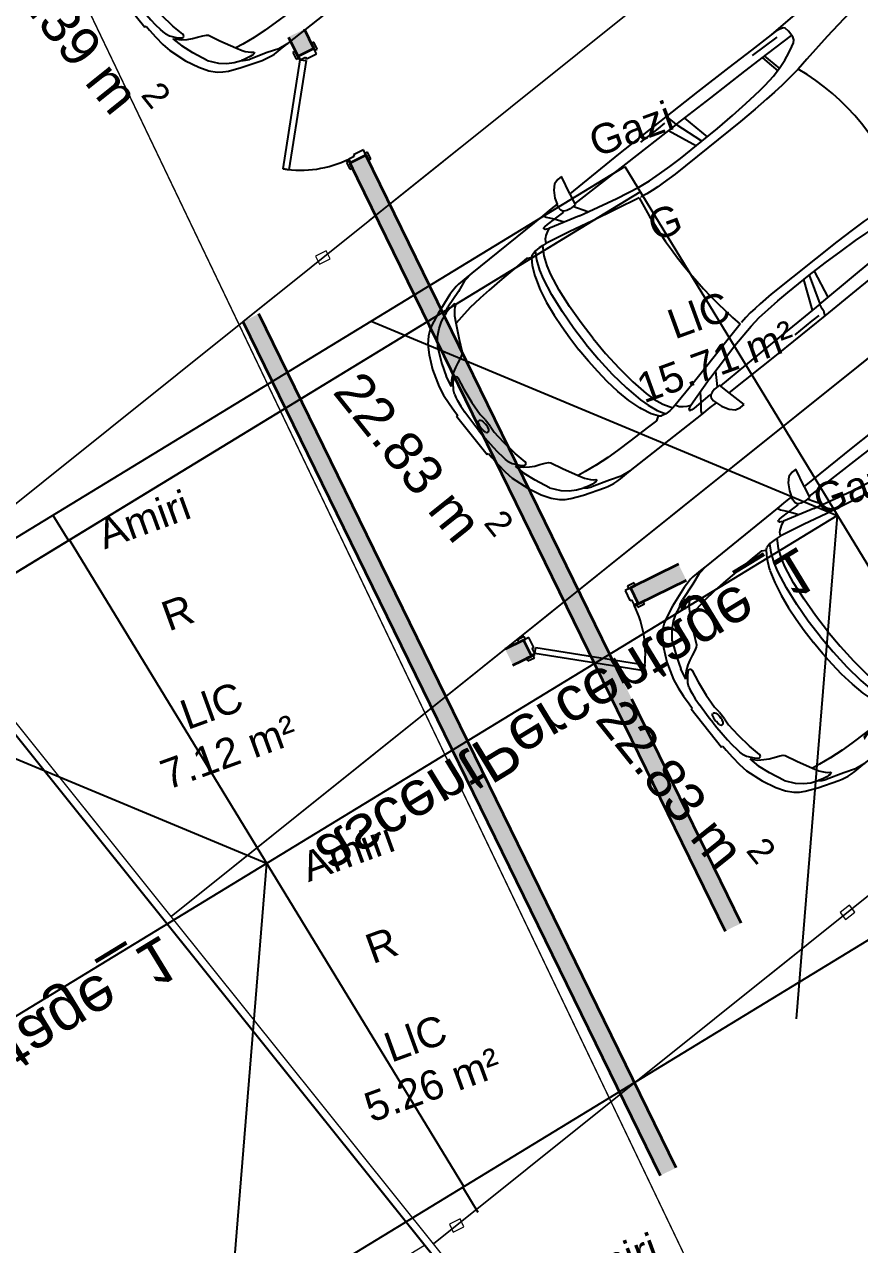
# Model space of a CAD drawing. Header units: metres. Extents: x 7511783 to 7512372, y 4692307 to 4692611.
# Drawn here: x 7512325.76 to 7512331.39, y 4692549.54 to 4692557.75 of the extents above; entities that cross this region are included whole.
import ezdxf
from ezdxf.enums import TextEntityAlignment as Align

# ---------------------------------------------------------------- set-up
doc = ezdxf.new("R2010")
doc.units = ezdxf.units.M
for name, color, linetype, lineweight in [('2D Drafting - General_Pen_No__1', 7, 'Continuous', 0), ('A - Fill Zone_Pen_No__156', 165, 'Continuous', 0), ('A - Muret', 7, 'Continuous', 0), ('A - Muret_Pen_No__102', 254, 'Continuous', 0), ('A - Muret_Pen_No__7', 7, 'Continuous', 0), ('A - Pllaka Themel', 7, 'Continuous', 0), ('A - Pllaka Themel_Pen_No__42', 8, 'Continuous', 0), ('A - Rampa_Pen_No__42', 8, 'Continuous', 0), ('A - Shtyllat', 7, 'Continuous', 0), ('A - Shtyllat_Pen_No__1', 7, 'Continuous', 0), ('A -Polyline_Pen_No__42', 8, 'Continuous', 0), ('ARCHICAD Doors_Pen_No__42', 8, 'Continuous', 0), ('garazhat-netw-amiri - b1', 20, 'Continuous', 0), ('Interior - Furniture _Pen_No__42', 8, 'Continuous', 0), ('vijat rregullim', 1, 'Continuous', 0)]:
    doc.layers.add(name, color=color, linetype=linetype, lineweight=lineweight)
doc.styles.add('GENERATED_STYLE_1', font='arial.ttf')
doc.styles.get("Standard").update_dxf_attribs({"font": 'arial.ttf'})

# ---------------------------------------------------------------- blocks, each defined once
blk = doc.blocks.new('Slab_5', base_point=(27099.99999994247, -19050.45703700876))
at = {"layer": 'A - Pllaka Themel_Pen_No__42', "color": 8, "linetype": 'Continuous', "lineweight": 25, "flags": 128}
blk.add_lwpolyline([(27099.99999994247, -19050.45703700876), (27099.99999994245, -53141.28956256484), (34367.48378446266, -53141.28956256484), (34572.08011014806, -54047.73212241127), (58725.51372234098, -48551.56399353076), (58577.30438397717, -47886.40318112022), (60192.66493870387, -47573.34216697117), (56976.71528492225, -33242.20353530695), (55470.262655318, -33580.37692266012), (52202.17436583388, -19050.80466526668)], close=True, dxfattribs=at)
blk = doc.blocks.new('Wall_21', base_point=(9499.999999999998, -12000.83965125989))
at = {"layer": 'A - Muret_Pen_No__102', "linetype": 'Continuous', "lineweight": 0}
blk.add_hatch(color=254, dxfattribs=at).paths.add_polyline_path([(9499.999999999998, -12000.83965125989), (9499.999999999998, -18400.83861859194), (9619.999999999996, -18400.83861859194), (9619.999999999996, -12000.83965125989)])
at = {"layer": 'A - Muret_Pen_No__7', "color": 7, "linetype": 'Continuous', "lineweight": 35, "flags": 128}
for points in [[(9499.999999999998, -12000.83965125989), (9499.999999999998, -18400.83861859194)], [(9619.999999999996, -18400.83861859194), (9619.999999999996, -12000.83965125989)]]:
    blk.add_lwpolyline(points, dxfattribs=at)
blk = doc.blocks.new('Door 22')
at = {"layer": 'ARCHICAD Doors_Pen_No__42', "color": 8, "linetype": 'Continuous', "lineweight": 25}
for p, q in [((-260.3921784050518, 393.9747868736185), (-237.4491209510099, 426.7408686451782)), ((-237.4491209510099, 426.7408686451782), (371.9999999999999, 0)), ((349.0569425459581, -32.76608177155968), (-260.3921784050518, 393.9747868736185)), ((-387, 23.99999999999998), (-437, 23.99999999999998)), ((-437, 23.99999999999998), (-437, 4.99999999999999)), ((-437, 4.99999999999999), (-387, 4.99999999999999)), ((-400, 4.99999999999999), (-437, 4.99999999999999)), ((-400, 4.99999999999999), (-437, 4.99999999999999)), ((-375, 4.99999999999999), (-400, 4.99999999999999)), ((-400, 4.99999999999999), (-400, 0)), ((-400, 0), (-400, 4.99999999999999)), ((-400, 0), (-400, 4.99999999999999)), ((-400, 0), (-375, 0)), ((-372.0000000000001, 0), (-400, 0)), ((-400, 0), (-400, -115)), ((-400, -115), (-400, 0)), ((-400, -115), (-400, 0)), ((-387, 4.99999999999999), (-387, 23.99999999999998)), ((-375, 0), (-375, 4.99999999999999)), ((-372.0000000000001, -40), (-372.0000000000001, 0)), ((371.9999999999999, 0), (349.0569425459581, -32.76608177155968)), ((400, 0), (372.0000000000001, 0)), ((372.0000000000001, 0), (372.0000000000001, -40)), ((400, 4.99999999999999), (375, 4.99999999999999)), ((375, 4.99999999999999), (375, 0)), ((375, 0), (400, 0)), ((437, 23.99999999999998), (387, 23.99999999999998)), ((387, 23.99999999999998), (387, 4.99999999999999)), ((387, 4.99999999999999), (437, 4.99999999999999)), ((400, 0), (400, 4.99999999999999)), ((400, 0), (400, 4.99999999999999)), ((400, 0), (400, 4.99999999999999)), ((400, 4.99999999999999), (437, 4.99999999999999)), ((400, 4.99999999999999), (437, 4.99999999999999)), ((400, -115), (400, 0)), ((400, -115), (400, 0)), ((400, -115), (400, 0)), ((437, 4.99999999999999), (437, 23.99999999999998)), ((-360, -40), (-372.0000000000001, -40)), ((-360, -115), (-360, -40)), ((372.0000000000001, -40), (360, -40)), ((360, -40), (360, -115)), ((-387, -115), (-437, -115)), ((-437, -115), (-437, -134)), ((-400, -115), (-437, -115)), ((-400, -115), (-437, -115)), ((-437, -134), (-387, -134)), ((-400, -115), (-360, -115)), ((-387, -134), (-387, -115)), ((360, -115), (400, -115)), ((437, -115), (387, -115)), ((387, -115), (387, -134)), ((387, -134), (437, -134)), ((400, -115), (437, -115)), ((400, -115), (437, -115)), ((437, -134), (437, -115))]:
    blk.add_line(p, q, dxfattribs=at)
blk.add_arc((371.9999999999999, 0), 744, 145, 180, dxfattribs=at)
blk = doc.blocks.new('Wall_22', base_point=(10300, -11400.83965125988))
at = {"layer": 'A - Muret_Pen_No__102', "linetype": 'Continuous', "lineweight": 0}
for points in [[(10300, -11520.83965125988), (10439.12311798154, -11520.83965125988), (10439.12311798154, -11400.83966020059), (10300, -11400.83966020059)], [(11600.00000000001, -11400.83966020059), (11239.12311649143, -11400.83966020059), (11239.12311649143, -11520.83965125988), (11600.00000000001, -11520.83965125988)]]:
    blk.add_hatch(color=254, dxfattribs=at).paths.add_polyline_path(points)
at = {"layer": 'A - Muret_Pen_No__7', "color": 7, "linetype": 'Continuous', "lineweight": 35}
for p, q in [((10439.1231110554, -11400.83965125988), (10402.1231110554, -11400.83965125988)), ((10439.1231110554, -11400.83965125988), (10439.1231110554, -11515.83965125988)), ((11239.1231110554, -11400.83965125988), (11276.1231110554, -11400.83965125988)), ((11239.1231110554, -11400.83965125988), (11239.1231110554, -11515.83965125988)), ((10439.1231110554, -11520.83965125988), (10402.1231110554, -11520.83965125988)), ((10439.1231110554, -11515.83965125988), (10439.1231110554, -11520.83965125988)), ((11239.1231110554, -11515.83965125988), (11239.1231110554, -11520.83965125988)), ((11239.1231110554, -11520.83965125988), (11276.1231110554, -11520.83965125988))]:
    blk.add_line(p, q, dxfattribs=at)
at = {"layer": 'A - Muret_Pen_No__7', "color": 7, "linetype": 'Continuous', "lineweight": 35, "flags": 128}
for points in [[(10439.12311798154, -11400.83965125988), (10300, -11400.83965125988)], [(11600.00000000001, -11400.83965125988), (11239.12311649143, -11400.83965125988)], [(10300, -11520.83965125988), (10439.12311798154, -11520.83965125988)], [(11239.12311649143, -11520.83965125988), (11600.00000000001, -11520.83965125988)]]:
    blk.add_lwpolyline(points, dxfattribs=at)
at = {"layer": 'ARCHICAD Doors_Pen_No__42', "color": 8, "linetype": 'Continuous', "lineweight": 25, "zscale": 1000, "rotation": 180}
blk.add_blockref('Door 22', (10839.1231110554, -11515.83965125988), dxfattribs=at)
blk = doc.blocks.new('Wall_23', base_point=(999.9999999999973, -19000.83664299364))
at = {"layer": 'A - Muret_Pen_No__102', "linetype": 'Continuous', "lineweight": 0}
for points in [[(879.9999964032554, -11900.83965125988), (879.9999964032554, -12045.66582456024), (999.9999923857844, -12045.66582456024), (999.9999923857844, -11900.83965125988)], [(879.9999964032554, -18600.83751339242), (999.9999923857844, -18600.83751339242), (999.9999923857844, -12845.66586433567), (879.9999964032554, -12845.66586433567)]]:
    blk.add_hatch(color=254, dxfattribs=at).paths.add_polyline_path(points)
at = {"layer": 'A - Muret_Pen_No__7', "color": 7, "linetype": 'Continuous', "lineweight": 35}
for p, q in [((879.9999999999975, -12045.66582180403), (879.9999999999975, -12008.66582180403)), ((884.9999999999976, -12045.66582180403), (879.9999999999975, -12045.66582180403)), ((999.9999999999976, -12045.66582180403), (884.9999999999976, -12045.66582180403)), ((999.9999999999976, -12045.66582180403), (999.9999999999976, -12008.66582180403)), ((879.9999999999975, -12845.66582180403), (879.9999999999975, -12882.66582180402)), ((884.9999999999976, -12845.66582180403), (879.9999999999975, -12845.66582180403)), ((999.9999999999976, -12845.66582180403), (884.9999999999976, -12845.66582180403)), ((999.9999999999976, -12845.66582180403), (999.9999999999976, -12882.66582180402))]:
    blk.add_line(p, q, dxfattribs=at)
at = {"layer": 'A - Muret_Pen_No__7', "color": 7, "linetype": 'Continuous', "lineweight": 35, "flags": 128}
for points in [[(879.9999999999986, -11900.83965125988), (879.9999999999986, -12045.66583411893)], [(999.9999999999985, -12045.66583473693), (999.9999999999985, -11900.83965125988)], [(879.9999999999984, -12845.66577665314), (879.9999999999972, -18600.83751339242)], [(999.9999999999976, -16800.83534970143), (999.9999999999984, -12845.66578068488)], [(999.9999999999973, -18600.83751339242), (999.9999999999976, -16920.83534970144)]]:
    blk.add_lwpolyline(points, dxfattribs=at)
at = {"layer": 'ARCHICAD Doors_Pen_No__42', "color": 8, "linetype": 'Continuous', "lineweight": 25, "zscale": 1000, "rotation": 89.99999999999999}
blk.add_blockref('Door 22', (884.9999999999985, -12445.66582180403), dxfattribs=at)
blk = doc.blocks.new('Wall_49', base_point=(55376.65188295733, -32935.07336948369))
at = {"layer": 'A - Muret_Pen_No__102', "linetype": 'Continuous', "lineweight": 0}
blk.add_hatch(color=254, dxfattribs=at).paths.add_polyline_path([(55493.74042120957, -32908.80029943175), (54694.60120712954, -29347.35726092619), (54577.51266887731, -29373.63033097814), (55376.65188295733, -32935.07336948369)])
at = {"layer": 'A - Muret_Pen_No__7', "color": 7, "linetype": 'Continuous', "lineweight": 35, "flags": 128}
for points in [[(54577.51266887731, -29373.63033097814), (55376.65188295733, -32935.07336948369)], [(55493.74042120957, -32908.80029943175), (54694.60120712954, -29347.35726092619)]]:
    blk.add_lwpolyline(points, dxfattribs=at)
blk = doc.blocks.new('Column_67', base_point=(5675.984626499915, 12721.40051025257))
at = {"layer": 'A - Shtyllat_Pen_No__1', "color": 7, "linetype": 'Continuous', "lineweight": 13, "flags": 128}
blk.add_lwpolyline([(5721.582406763647, 12700.88606570682), (5708.445871737674, 12759.43033483294), (5630.386846236183, 12741.91495479831), (5643.523381262156, 12683.37068567219)], close=True, dxfattribs=at)
blk = doc.blocks.new('Column_71', base_point=(5947.500000000003, 14970))
at = {"layer": 'A - Shtyllat_Pen_No__1', "color": 7, "linetype": 'Continuous', "lineweight": 13, "flags": 128}
blk.add_lwpolyline([(5907.500000000003, 15000), (5907.500000000003, 14940), (5987.500000000003, 14940), (5987.500000000003, 15000)], close=True, dxfattribs=at)
blk = doc.blocks.new('Column_83', base_point=(990.0000000000013, 14410))
at = {"layer": 'A - Shtyllat_Pen_No__1', "color": 7, "linetype": 'Continuous', "lineweight": 13, "flags": 128}
blk.add_lwpolyline([(950.0000000000013, 14440), (950.0000000000013, 14380), (1030.000000000001, 14380), (1030.000000000001, 14440)], close=True, dxfattribs=at)
blk = doc.blocks.new('Car 05 22')
at = {"layer": 'Interior - Furniture _Pen_No__42', "color": 8, "linetype": 'Continuous', "lineweight": 25}
for p, q in [((1961.117547741, 983.221158223), (1928.938242309, 983.221158223)), ((1928.938242309, 983.221158223), (1957.843908175, 858.0544967500001)), ((1996.903176747, 974.9060932165999), (1961.117547741, 983.221158223)), ((2026.89661068, 945.007687052), (1996.903176747, 974.9060932165999)), ((2054.5732194, 897.577022836), (2026.89661068, 945.007687052)), ((-372.3345973750002, 830.229933465), (-483.1389679684001, 817.2581826864)), ((-251.752794228, 841.043733947), (-372.3345973750002, 830.229933465)), ((-168.2198443133, 844.6061713611999), (-251.752794228, 841.043733947)), ((-78.35772569479998, 850.6357850930001), (-168.2198443133, 844.6061713611999)), ((-24.036324899, 852.2918850640001), (-78.35772569479998, 850.6357850930001)), ((40.3182760438, 852.3336850629998), (-24.036324899, 852.2918850640001)), ((230.8030912739, 845.5192631063), (40.3182760438, 852.3336850629998)), ((129.0398444, 820.4687779309999), (138.886242882, 832.3883788069998)), ((138.886242882, 832.3883788069998), (165.168377873, 840.275885275)), ((165.168377873, 840.275885275), (194.733578306, 844.324685204)), ((194.733578306, 844.324685204), (230.803091274, 845.519263106)), ((400.0158099590001, 847.596806379), (230.8030912739, 845.5192631063)), ((590.7241636140001, 851.6786068920001), (400.0158099590001, 847.596806379)), ((856.5325990199999, 856.169707455), (590.7241636140001, 851.6786068920001)), ((1129.8609284, 858.5331077519999), (856.5325990199999, 856.169707455)), ((1119.51383092, 833.2672045809999), (1115.14443198, 808.948201529)), ((1120.16623076, 836.3248049650001), (1119.51383092, 833.2672045809999)), ((1120.69723063, 838.160005195), (1120.16623076, 836.3248049650001)), ((1129.8609284, 858.5331077519999), (1120.69723063, 838.160005195)), ((1536.1071561, 860.3802508980001), (1129.8609284, 858.5331077519999)), ((1162.63563846, 830.4777734580001), (1220.13025657, 829.0713745190002)), ((1220.13025657, 829.0713745190002), (1369.65750367, 831.489072695)), ((1957.843908175, 858.0544967500001), (1536.1071561, 860.3802508980001)), ((1957.84390817, 858.0544967500001), (1977.22141076, 777.427813481)), ((2067.91700908, 857.6794056350001), (2054.5732194, 897.577022836)), ((2119.91703998, 857.4374531180001), (2067.91700908, 857.6794056350001)), ((2075.28112592, 835.6608695470001), (2067.91700908, 857.6794056350001)), ((2075.2191259, 809.3983893609999), (2075.28112592, 835.6608695470001)), ((2193.165590015, 856.4504063259001), (2119.91703998, 857.4374531180001)), ((2166.81146925, 813.814537484), (2182.27381684, 834.081841238)), ((2182.27381684, 834.081841238), (2193.16559002, 856.4504063260001)), ((2808.01466132, 852.5547640039999), (2193.165590015, 856.4504063259001)), ((2855.711363900001, 852.6327640009998), (2808.01466132, 852.5547640039999)), ((2808.01466132, 852.5547640039999), (2876.86636504, 843.317264394)), ((2891.44016583, 852.5287640049999), (2855.711363900001, 852.6327640009998)), ((2876.86636504, 843.317264394), (2954.16376923, 813.731165643)), ((2922.51356751, 852.034364026), (2891.44016583, 852.5287640049999)), ((2904.11849592, 832.8863289209997), (2905.06820589, 832.8379901159999)), ((2945.17226874, 849.4061641369999), (2922.51356751, 852.034364026)), ((2989.61447115, 839.6482645490003), (2945.17226874, 849.4061641369999)), ((3013.55027244, 833.064864827), (2989.61447115, 839.6482645490003)), ((3154.26138006, 782.5577669589998), (3013.55027244, 833.064864827)), ((-757.6903274910002, 747.022066986), (-784.8200333720001, 721.8124613509999)), ((-706.3378894982, 775.7872218095), (-757.6903274910002, 747.022066986)), ((-701.0941271610001, 743.2591195180001), (-729.425104913, 716.3992494200002)), ((-585.227090103, 801.027979058), (-706.3378894982, 775.7872218095)), ((-664.8727541800001, 760.961322365), (-701.0941271610001, 743.2591195180001)), ((-626.571782751, 772.4860242179999), (-664.8727541800001, 760.961322365)), ((-594.8871138119998, 778.4895580349998), (-626.571782751, 772.4860242179999)), ((-483.1389679684001, 817.2581826864), (-585.227090103, 801.027979058)), ((124.560977278, 791.3967861309999), (129.0398444, 820.4687779309999)), ((125.693926866, 743.8968737240001), (124.560977278, 791.3967861309999)), ((327.3887276080001, 761.920895626), (125.394377448, 756.455747737)), ((132.429139117, 722.8048827370001), (125.693926866, 743.8968737240001)), ((210.873013229, 809.2317387879999), (418.0703055720001, 816.1926024380003)), ((521.9507803269998, 764.6728959719999), (327.3887276080001, 761.920895626)), ((355.2943663540001, 762.315609428), (339.1227247570001, 683.1192857359999)), ((373.4006373970002, 762.5717151969999), (357.2289958010001, 683.375391506)), ((813.627009446, 769.327996556), (521.9507803269998, 764.6728959719999)), ((1108.59023357, 773.98329714), (813.627009446, 769.327996556)), ((1036.25651944, 772.8416796290002), (996.5002997029998, 578.7916468290002)), ((1041.96657906, 578.0240872360001), (1107.56627095, 773.967136299)), ((1173.32542975, 774.895061201), (1090.33970038, 577.89253068)), ((1115.14443198, 808.948201529), (1108.59023357, 773.98329714)), ((1108.59023357, 773.98329714), (1537.61805657, 780.025947399)), ((1537.61805657, 780.025611521), (1974.99295641, 786.0764425990001)), ((1939.15395607, 686.22492547), (1995.917261, 777.427813481)), ((1977.22141076, 777.427813481), (2019.59119012, 777.427813481)), ((2000.39650233, 701.591770694), (2213.53100788, 762.9814866290001)), ((2019.59119012, 777.427813481), (2044.48611622, 783.069509224)), ((2044.48611622, 783.069509224), (2063.35562216, 792.2740022800001)), ((2063.35562216, 792.2740022800001), (2070.42572439, 799.8521965630001)), ((2068.68333559, 787.696981005), (2065.39356605, 794.4584027669999)), ((2068.68333559, 787.696981005), (2148.02030692, 790.4828861469999)), ((2070.42572439, 799.8521965630001), (2075.2191259, 809.3983893609999)), ((2106.51930118, 732.1586113790001), (2148.02030692, 790.4828861469999)), ((2148.02030692, 790.4828861469999), (2166.81146925, 813.814537484)), ((2148.02030692, 790.4828861469999), (2205.61920777, 792.204186117)), ((2205.61920777, 792.204186117), (2227.21980808, 791.0038861380001)), ((2226.59190807, 769.8777067159999), (2213.53100788, 762.9814866290001)), ((2213.53100788, 762.9814866290001), (2238.34670825, 752.240186817)), ((2234.36910819, 773.9630864369999), (2226.59190807, 769.8828865080001)), ((2227.21980808, 791.0038861380001), (2232.61990816, 790.029986155)), ((2232.61990816, 790.029986155), (2237.93539134, 787.2871225249999)), ((2238.46067648, 776.864360243), (2234.36910819, 773.9630864369999)), ((2240.81890828, 784.03918626), (2237.93539134, 787.2871225249999)), ((2238.34670825, 752.240186817), (2258.53170854, 739.717487037)), ((2238.46067648, 776.864360243), (2240.85090828, 780.5209863219999)), ((2240.85090828, 780.5209863219999), (2240.81890828, 784.03918626)), ((2258.53170854, 739.717487037), (2269.0398087, 731.086787188)), ((2954.16376923, 813.731165643), (3075.78877375, 774.6896785450001)), ((3022.47491973, 758.305686711), (3023.66221975, 762.4851866380001)), ((3024.49924208, 753.7186598590001), (3022.47491973, 758.305686711)), ((3023.66221975, 762.4851866380001), (3034.64521991, 765.0503865930001)), ((3037.91041996, 743.452886971), (3024.49924208, 753.7186598590001)), ((3034.64521991, 765.0503865930001), (3046.93432009, 763.817386614)), ((3050.61522015, 730.6688871950001), (3037.91041996, 743.452886971)), ((3046.93432009, 763.817386614), (3060.9451203, 762.9292866300001)), ((3060.9451203, 762.9292866300001), (3089.85712072, 757.3861867269998)), ((3100.48402088, 763.1120866269999), (3075.78877375, 774.6896785450001)), ((3089.85712072, 757.3861867269998), (3108.43932099, 751.4304868319999)), ((3114.13862108, 753.3111867989999), (3100.48402088, 763.1120866269999)), ((3108.43932099, 751.4304868319999), (3122.8656212, 746.4359869189999)), ((3122.8656212, 746.4359869189999), (3114.13862108, 753.3111867989999)), ((3170.0706946, 726.5554905960001), (3122.8656212, 746.4359869189999)), ((3235.883818752, 747.6101556219), (3154.26138006, 782.5577669589998)), ((3269.07948628, 728.3294692490001), (3235.883818752, 747.6101556219)), ((-815.0478655078, 667.7598955197002), (-855.0523550635, 511.0116477078998)), ((-784.8200333720001, 721.8124613509999), (-815.0478655078, 667.7598955197002)), ((-768.2719792499998, 602.2788720830002), (-750.577082573, 669.7773949330001)), ((-729.425104913, 716.3992494200002), (-750.577082573, 669.7773949330001)), ((146.670770152, 710.6062742990001), (132.429139117, 722.8048827370001)), ((171.252864179, 696.6287725440001), (146.670770152, 710.6062742990001)), ((212.566754139, 676.5412700230002), (171.252864179, 696.6287725440001)), ((266.3151410770001, 654.566867265), (212.566754139, 676.5412700230002)), ((339.1227247570001, 683.1192857359999), (329.5580559370001, 633.8673348859999)), ((357.2289958010001, 683.375391506), (346.76505809, 629.492778784)), ((2000.39650233, 701.591770694), (1730.35620914, 633.8338533080002)), ((1952.84760406, 621.338789111), (2122.045506540001, 659.9572884350001)), ((2122.045506540001, 659.9572884350001), (2293.79610906, 697.6509877739999)), ((2269.0398087, 731.086787188), (2278.83550884, 721.965087348)), ((2278.83550884, 721.965087348), (2293.79610906, 697.6509877739999)), ((2293.79610906, 697.6509877739999), (2317.1870094, 700.7385877199999)), ((2293.79610906, 697.6386630720001), (2293.79610906, 697.6509877739999)), ((2317.1870094, 700.7385877199999), (2345.74280982, 702.7498876850001)), ((2355.134199750001, 639.912801441), (2317.1870094, 700.7385877199999)), ((2345.74280982, 702.7498876850001), (2378.929310310001, 702.0184876970001)), ((2410.10490185, 649.1086815510001), (2378.929310310001, 702.0184876970001)), ((2378.929310310001, 702.0184876970001), (2410.57231077, 694.2028878339999)), ((2410.57231077, 694.2028878339999), (2410.58631694, 694.1782473540001)), ((2428.73881104, 681.7061880529999), (2410.57231077, 694.2028878339999)), ((2428.73881104, 681.7061880529999), (2457.25830016, 700.035535323)), ((2428.77597173, 681.700745325), (2428.73881104, 681.7061880529999)), ((2428.77597173, 681.700745325), (2456.66545813, 639.8418234830003)), ((2457.25830016, 700.035535323), (2535.4819126, 697.9905877680001)), ((2535.422612600001, 697.9916562040003), (2673.21491462, 695.5089878119999)), ((2535.46586986, 697.9894090810001), (2535.4819126, 697.988971943)), ((2673.21491462, 695.5089878119999), (2787.200816290001, 691.4809878819998)), ((2787.200816290001, 691.4809878819998), (2868.415817480001, 687.223087957)), ((2868.395882330001, 687.22488671), (2959.72331881, 678.984388101)), ((2959.72331881, 678.984388101), (2868.415817480001, 687.1969879569999)), ((2959.72331881, 678.984388101), (3047.2313201, 666.2002883250001)), ((3047.20992906, 666.2041971140001), (3100.00912087, 656.556188494)), ((3064.50712035, 714.6457874760001), (3050.61522015, 730.6688871950001)), ((3076.97452053, 697.807687771), (3064.50712035, 714.6457874760001)), ((3100.00912087, 656.556188494), (3076.97452053, 697.807687771)), ((3211.69204952, 701.0151137130001), (3170.0706946, 726.5554905960001)), ((3254.25934432, 663.1775183300001), (3211.69204952, 701.0151137130001)), ((3301.867263790001, 602.80900872), (3254.25934432, 663.1775183300001)), ((3298.56678787, 705.6390702070001), (3269.07948628, 728.3294692490001)), ((3337.33388997, 663.3806719909999), (3298.56678787, 705.6390702070001)), ((3374.49419199, 603.583974516), (3337.33388997, 663.3806719909999)), ((-768.2719792499998, 602.2788720830002), (-782.764796709, 510.0106247469999)), ((-764.3441764490001, 617.261773195), (-665.728145997, 623.9546285630003)), ((-665.728145997, 623.9546285630003), (-500.877431885, 634.180288886)), ((-500.877431885, 634.180288886), (-383.0238853850001, 641.9613403830001)), ((-383.0238853850001, 641.9613403830001), (-274.220886173, 631.318400078)), ((-274.220886173, 631.318400078), (-56.404854203, 600.536895199)), ((-56.404854203, 600.536895199), (145.941775497, 566.5900898169999)), ((319.4903281550001, 636.426864989), (266.3151410770001, 654.566867265)), ((392.7088835140001, 617.8124267930001), (319.4903281550001, 636.426864989)), ((474.8166917820001, 607.1053878569999), (392.7088835140001, 617.8124267930001)), ((521.3449804749999, 601.6186871690002), (474.8166917820001, 607.1053878569999)), ((569.9935686519999, 596.8381865689998), (521.3449804749999, 601.6186871690002)), ((652.59274858, 590.9845858339997), (569.9935686519999, 596.8381865689998)), ((772.8388193580001, 584.9903850819998), (652.59274858, 590.9845858339997)), ((907.2666866909999, 580.298084493), (772.8388193580001, 584.9903850819998)), ((1041.96657906, 578.0240872360001), (907.2666866909999, 580.298084493)), ((1227.79815085, 577.5186957939999), (1041.96657906, 578.0240872360001)), ((1316.09897866, 580.475793563), (1227.79815085, 577.5186957939999)), ((1403.02450604, 584.4121905939998), (1316.09897866, 580.475793563)), ((1483.8761315, 590.1361862749999), (1403.02450604, 584.4121905939998)), ((1562.00595611, 600.596478384), (1483.8761315, 590.1361862749999)), ((1730.35620914, 633.8338533080002), (1562.00595611, 600.596478384)), ((1610.72419049, 544.0665862469999), (1779.61280153, 581.7538898049997)), ((1779.61280153, 581.7538898049997), (1952.84760406, 621.338789111)), ((2379.77420337, 575.387091212), (2355.13301598, 639.9159014410001)), ((2397.334105950001, 514.2584815219999), (2379.77250853, 575.3929912130001)), ((2436.02871163, 583.2244924540001), (2410.10490185, 649.1086815510001)), ((2453.63941421, 521.616582688), (2436.02871163, 583.2244924540001)), ((2456.66545813, 639.8418234830003), (2487.236391870001, 574.2621729599999)), ((3152.92075342, 553.873393456), (3100.00912087, 656.556188494)), ((3301.867263790001, 602.80900872), (3346.015513130001, 501.4217980699999)), ((3418.40079436, 512.7439783509999), (3374.49419199, 603.583974516)), ((-855.0523550635, 511.0116477078998), (-874.6778528530002, 344.9579771100001)), ((-782.7621654889999, 510.027376359), (-794.5333543099999, 390.6265818930001)), ((145.941775497, 566.5900898169999), (233.261172115, 552.312592089)), ((233.261172115, 552.312592089), (315.3092800730001, 541.359190513)), ((315.2936019620001, 541.3606176840001), (384.2945810830001, 535.0794906230001)), ((384.2815104790001, 535.080362318), (454.174320738, 530.4191213629999)), ((454.170282107, 530.4193907049998), (526.242583163, 526.2868907769997)), ((526.2331313149998, 526.2873073839999), (627.7018846490002, 521.814890855)), ((627.698546207, 521.8149872519999), (756.75876515, 518.0884218199999)), ((756.75876515, 518.0884218199999), (1322.62824821, 518.052230308)), ((1322.62824821, 518.052230308), (1420.49779626, 521.652890858)), ((1420.49066257, 521.652523245), (1466.64156934, 524.030772681)), ((1466.62639694, 524.0299908169999), (1510.87647584, 527.594696836)), ((1510.85529759, 527.5929907539999), (1554.25309822, 533.0576906580001)), ((1554.25309822, 533.0576906580001), (1596.82961355, 540.969674969)), ((1597.28918852, 541.1774857889999), (1596.65116701, 540.8889849259999)), ((2419.31580918, 395.7362626700001), (2397.33316008, 514.2635815229997)), ((2477.61661773, 401.0764635800001), (2453.63941421, 521.616582688)), ((2487.236391870001, 574.2621729599999), (2491.79934275, 562.0052962960001)), ((2491.79994982, 562.0052962960001), (2517.90263133, 477.034766618)), ((3189.62073735, 475.569766106), (3152.92075342, 553.873393456)), ((3346.015513130001, 501.4217980699999), (3374.297465860001, 419.557472908)), ((3457.47689648, 393.0984834030001), (3418.40079436, 512.7439783509999)), ((2517.90263133, 477.034766618), (2537.54372273, 384.0810341510001)), ((3199.39883308, 466.7584630290001), (3189.62073735, 475.569766106)), ((3220.69886845, 454.388540188), (3199.39883308, 466.7584630290001)), ((3256.10680826, 439.2417534179999), (3220.67662376, 454.4014587129999)), ((3288.390194130001, 425.101248479), (3256.10680826, 439.2417534179999)), ((3319.36158057, 408.41284265), (3288.390194130001, 425.101248479)), ((3391.09039087, 344.247647689), (3374.297465860001, 419.557472908)), ((-874.6778528530002, 344.9579771100001), (-882.944054645, 194.680643518)), ((-794.5333543099999, 390.6265818930001), (-802.4328468090001, 258.715288008)), ((2433.73206705, 266.091642182), (2419.31580918, 395.7362626700001)), ((2493.88922012, 269.050242651), (2477.61661773, 401.0764635800001)), ((2537.54372273, 384.0810341510001), (2551.45611664, 285.6281997640001)), ((3353.46269085, 384.2512837760001), (3319.36158057, 408.41284265)), ((3321.23357975, 370.497229407), (3320.99727986, 362.132926485)), ((3320.99727986, 362.132926485), (3338.31527228, 276.8564967000001)), ((3324.654278260001, 377.297531782), (3321.23357975, 370.497229407)), ((3328.30797666, 379.591332583), (3324.654278260001, 377.297531782)), ((3338.468372210001, 379.4523325350001), (3328.30797666, 379.591332583)), ((3363.640761200001, 357.811724976), (3338.468372210001, 379.4523325350001)), ((3377.182392130001, 359.9734848010001), (3353.46269085, 384.2512837760001)), ((3396.66521323, 315.8049103040001), (3363.640761200001, 357.811724976)), ((3391.09039087, 344.247647689), (3377.182392130001, 359.9734848010001)), ((3468.34279707, 330.9338860280001), (3457.47689648, 393.0984834030001)), ((3474.4914974, 263.721088865), (3468.34279707, 330.9338860280001)), ((-802.4328468090001, 258.715288008), (-806.8131426489999, 124.936494209)), ((2441.61713002, 131.955220918), (2433.73181129, 266.093942182)), ((2503.10292147, 133.173421111), (2493.88922012, 269.050242651)), ((2551.45611664, 285.6281997640001), (2559.71041303, 193.693567653)), ((3338.31527228, 276.8564967000001), (3351.882966340001, 172.661960307)), ((3408.0703938, 289.3779877820001), (3396.66521323, 315.8049103040001)), ((3408.0703938, 289.3779877820001), (3413.77629411, 267.259988716)), ((3413.77548775, 267.2641933500001), (3418.45445829, 242.866384828)), ((3478.33319761, 199.917191559), (3474.4914974, 263.721088865)), ((-882.944054645, 194.680643518), (-885.3767076889999, 0)), ((2559.71041303, 193.693567653), (2564.38081099, 101.185635342)), ((3351.882966340001, 172.661960307), (3358.343763510001, 75.87012649980001)), ((3418.452194370001, 242.878189745), (3424.044894670001, 200.723791525)), ((3424.044894670001, 200.723791525), (3427.72848251, 152.023715234)), ((3479.35651311, 164.9481933352), (3478.33319761, 199.917191559)), ((3489.519598210001, 164.9481933352), (3479.35651311, 164.9481933352)), ((3489.519598210001, -164.9481933352), (3489.519598210001, 164.9481933352)), ((-806.8131426489999, 124.936494209), (-808.0470753050001, 0)), ((2444.0197128, -0.0273000043277), (2441.61701245, 131.957220918)), ((2506.01959488, -3.86e-13), (2503.10292147, 133.173421111)), ((2564.38081099, 101.185635342), (2566.01761027, -0.00610000213065)), ((3432.36383112, 39.98011396419999), (3427.72848251, 152.023715234)), ((-885.3767076889999, 0), (-882.944054645, -194.680643518)), ((-806.8131426489999, -124.936494209), (-808.0470753050001, 1.477e-13)), ((2444.0197128, 0.0273000043271), (2441.61701245, -131.957220918)), ((2564.38081099, -101.185635342), (2566.01761027, 0.00610000212997)), ((3353.95786543, 27.8932505984), (3358.343763510001, 75.87012649980001)), ((3353.95786543, 27.8932505984), (3353.95786543, -0.7649002671629999)), ((3353.95786543, -27.8932505984), (3353.95786543, 0.7649002671619999)), ((3370.89075802, 11.74110410089999), (3370.32315827, -0.7649002671629999)), ((3370.89075802, -11.74110410089999), (3370.32315827, 0.7649002671619999)), ((3372.49235732, 23.6550082622), (3370.89075802, 11.74110410089999)), ((3376.267285060001, 38.99395092400001), (3372.49235732, 23.6550082622)), ((3381.98685317, 46.5714162664), (3376.267285060001, 38.99395092400001)), ((3386.21005132, 48.3522168884), (3381.98685317, 46.5714162664)), ((3386.21005132, 48.3522168884), (3394.28954778, 48.3522168884)), ((3398.51284593, 46.5714162664), (3394.28954778, 48.3522168884)), ((3404.23226311, 38.99375151340001), (3398.51284593, 46.5714162664)), ((3404.23226311, 38.99375151340001), (3408.00714178, 23.6550082622)), ((3408.00714178, 23.6550082622), (3409.766541010001, 8.055102813469999)), ((3409.766541010001, 8.055102813469999), (3409.766541010001, -4.961e-13)), ((3431.76949509, 57.3729975776), (3431.76949509, 56.7710829698)), ((3432.04453126, -0.0109000038072), (3432.36383112, 39.98011396419999)), ((3432.04453126, 0.0109000038063), (3432.36383112, -39.98011396419999)), ((2506.01959488, -2.78e-13), (2503.10292147, -133.173421111)), ((3351.882966340001, -172.661960307), (3358.343763510001, -75.87012649980001)), ((3353.95786543, -27.8932505984), (3358.343763510001, -75.87012649980001)), ((3372.49235732, -23.6550082622), (3370.89075802, -11.74110410089999)), ((3376.267285060001, -38.99395092400001), (3372.49235732, -23.6550082622)), ((3381.98685317, -46.5714162664), (3376.267285060001, -38.99395092400001)), ((3386.21005132, -48.3522168884), (3381.98685317, -46.5714162664)), ((3386.21005132, -48.3522168884), (3394.28954778, -48.3522168884)), ((3398.51284593, -46.5714162664), (3394.28954778, -48.3522168884)), ((3404.23226311, -38.99375151340001), (3398.51284593, -46.5714162664)), ((3404.23226311, -38.99375151340001), (3408.00714178, -23.6550082622)), ((3408.00714178, -23.6550082622), (3409.766541010001, -8.055102813469999)), ((3409.766541010001, -8.055102813469999), (3409.766541010001, -3.892e-13)), ((3432.36383112, -39.98011396419999), (3427.72848251, -152.023715234)), ((3431.76949509, -57.3729975776), (3431.76949509, -56.7710829698)), ((-802.4328468090001, -258.715288008), (-806.8131426489999, -124.936494209)), ((2441.61713002, -131.955220918), (2433.73181129, -266.093942182)), ((2503.10292147, -133.173421111), (2493.88922012, -269.050242651)), ((2559.71041303, -193.693567653), (2564.38081099, -101.185635342)), ((3424.044894670001, -200.723791525), (3427.72848251, -152.023715234)), ((-882.944054645, -194.680643518), (-874.6778528530002, -344.9579771100001)), ((2551.45611664, -285.6281997640001), (2559.71041303, -193.693567653)), ((3338.31527228, -276.8564967000001), (3351.882966340001, -172.661960307)), ((3413.77548775, -267.2641933500001), (3418.45445829, -242.866384828)), ((3418.452194370001, -242.878189745), (3424.044894670001, -200.723791525)), ((3474.4914974, -263.721088865), (3478.33319761, -199.917191559)), ((3478.33319761, -199.917191559), (3479.35651311, -164.9481933352)), ((3479.35651311, -164.9481933352), (3489.519598210001, -164.9481933352)), ((-794.5333543099999, -390.6265818930001), (-802.4328468090001, -258.715288008)), ((2433.73206705, -266.091642182), (2419.31580918, -395.7362626700001)), ((2493.88922012, -269.050242651), (2477.61661773, -401.0764635800001)), ((2537.54372273, -384.0810341510001), (2551.45611664, -285.6281997640001)), ((3320.99727986, -362.132926485), (3338.31527228, -276.8564967000001)), ((3396.66521323, -315.8049103040001), (3363.640761200001, -357.811724976)), ((3408.0703938, -289.3779877820001), (3396.66521323, -315.8049103040001)), ((3408.0703938, -289.3779877820001), (3413.77629411, -267.259988716)), ((3468.34279707, -330.9338860280001), (3474.4914974, -263.721088865)), ((-874.6778528530002, -344.9579771100001), (-855.0523550635, -511.0116477078998)), ((-782.7621654889999, -510.027376359), (-794.5333543099999, -390.6265818930001)), ((2419.31580918, -395.7362626700001), (2397.33316008, -514.2635815229997)), ((2477.61661773, -401.0764635800001), (2453.63941421, -521.616582688)), ((2517.90263133, -477.034766618), (2537.54372273, -384.0810341510001)), ((3319.36158057, -408.41284265), (3288.390194130001, -425.101248479)), ((3353.46269085, -384.2512837760001), (3319.36158057, -408.41284265)), ((3321.23357975, -370.497229407), (3320.99727986, -362.132926485)), ((3324.654278260001, -377.297531782), (3321.23357975, -370.497229407)), ((3328.30797666, -379.591332583), (3324.654278260001, -377.297531782)), ((3338.468372210001, -379.4523325350001), (3328.30797666, -379.591332583)), ((3363.640761200001, -357.811724976), (3338.468372210001, -379.4523325350001)), ((3377.182392130001, -359.9734848010001), (3353.46269085, -384.2512837760001)), ((3391.09039087, -344.247647689), (3374.297465860001, -419.557472908)), ((3391.09039087, -344.247647689), (3377.182392130001, -359.9734848010001)), ((3418.40079436, -512.7439783509999), (3457.47689648, -393.0984834030001)), ((3457.47689648, -393.0984834030001), (3468.34279707, -330.9338860280001)), ((2491.79994982, -562.0052962960001), (2517.90263133, -477.034766618)), ((3189.62073735, -475.569766106), (3152.92075342, -553.873393456)), ((3199.39883308, -466.7584630290001), (3189.62073735, -475.569766106)), ((3220.69886845, -454.388540188), (3199.39883308, -466.7584630290001)), ((3256.10680826, -439.2417534179999), (3220.67662376, -454.4014587129999)), ((3288.390194130001, -425.101248479), (3256.10680826, -439.2417534179999)), ((3346.015513130001, -501.4217980699999), (3374.297465860001, -419.557472908)), ((-855.0523550635, -511.0116477078998), (-815.0478655078, -667.7598955197002)), ((-768.2719792499998, -602.2788720830002), (-782.764796709, -510.0106247469999)), ((-56.404854203, -600.536895199), (145.941775497, -566.5900898169999)), ((145.941775497, -566.5900898169999), (233.261172115, -552.312592089)), ((233.261172115, -552.312592089), (315.3092800730001, -541.359190513)), ((315.2936019620001, -541.3606176840001), (384.2945810830001, -535.0794906230001)), ((384.2815104790001, -535.080362318), (454.174320738, -530.4191213629999)), ((454.170282107, -530.4193907049998), (526.242583163, -526.2868907769997)), ((526.2331313149998, -526.2873073839999), (627.7018846490002, -521.814890855)), ((627.698546207, -521.8149872519999), (756.75876515, -518.0884218199999)), ((756.75876515, -518.0884218199999), (1322.62824821, -518.052230308)), ((1322.62824821, -518.052230308), (1420.49779626, -521.652890858)), ((1420.49066257, -521.652523245), (1466.64156934, -524.030772681)), ((1466.62639694, -524.0299908169999), (1510.87647584, -527.594696836)), ((1510.85529759, -527.5929907539999), (1554.25309822, -533.0576906580001)), ((1554.25309822, -533.0576906580001), (1596.82961355, -540.969674969)), ((1597.28918852, -541.1774857889999), (1596.65116701, -540.8889849259999)), ((1610.72419049, -544.0665862469999), (1779.61280153, -581.7538898049997)), ((2397.334105950001, -514.2584815219999), (2379.77250853, -575.3929912130001)), ((2453.63941421, -521.616582688), (2436.02871163, -583.2244924540001)), ((2456.66545813, -639.8418234830003), (2487.236391870001, -574.2621729599999)), ((2487.236391870001, -574.2621729599999), (2491.79934275, -562.0052962960001)), ((3152.92075342, -553.873393456), (3100.00912087, -656.556188494)), ((3301.867263790001, -602.80900872), (3346.015513130001, -501.4217980699999)), ((3374.49419199, -603.583974516), (3418.40079436, -512.7439783509999)), ((-768.2719792499998, -602.2788720830002), (-750.577082573, -669.7773949330001)), ((-764.3441764490001, -617.261773195), (-665.728145997, -623.9546285630003)), ((-665.728145997, -623.9546285630003), (-500.877431885, -634.180288886)), ((-500.877431885, -634.180288886), (-383.0238853850001, -641.9613403830001)), ((-383.0238853850001, -641.9613403830001), (-274.220886173, -631.318400078)), ((-274.220886173, -631.318400078), (-56.404854203, -600.536895199)), ((266.3151410770001, -654.566867265), (212.566754139, -676.5412700230002)), ((319.4903281550001, -636.426864989), (266.3151410770001, -654.566867265)), ((392.7088835140001, -617.8124267930001), (319.4903281550001, -636.426864989)), ((339.1227247570001, -683.1192857359999), (329.5580559370001, -633.8673348859999)), ((357.2289958010001, -683.375391506), (346.76505809, -629.492778784)), ((474.8166917820001, -607.1053878569999), (392.7088835140001, -617.8124267930001)), ((521.3449804749999, -601.6186871690002), (474.8166917820001, -607.1053878569999)), ((569.9935686519999, -596.8381865689998), (521.3449804749999, -601.6186871690002)), ((652.59274858, -590.9845858339997), (569.9935686519999, -596.8381865689998)), ((772.8388193580001, -584.9903850819998), (652.59274858, -590.9845858339997)), ((907.2666866909999, -580.298084493), (772.8388193580001, -584.9903850819998)), ((1041.96657906, -578.0240872360001), (907.2666866909999, -580.298084493)), ((1036.25651944, -772.8416796290002), (996.5002997029998, -578.7916468290002)), ((1227.79815085, -577.5186957939999), (1041.96657906, -578.0240872360001)), ((1041.96657906, -578.0240872360001), (1107.56627095, -773.967136299)), ((1173.32542975, -774.895061201), (1090.33970038, -577.89253068)), ((1316.09897866, -580.475793563), (1227.79815085, -577.5186957939999)), ((1403.02450604, -584.4121905939998), (1316.09897866, -580.475793563)), ((1483.8761315, -590.1361862749999), (1403.02450604, -584.4121905939998)), ((1562.00595611, -600.596478384), (1483.8761315, -590.1361862749999)), ((1730.35620914, -633.8338533080002), (1562.00595611, -600.596478384)), ((2000.39650233, -701.591770694), (1730.35620914, -633.8338533080002)), ((1779.61280153, -581.7538898049997), (1952.84760406, -621.338789111)), ((1952.84760406, -621.338789111), (2122.045506540001, -659.9572884350001)), ((2355.134199750001, -639.912801441), (2317.1870094, -700.7385877199999)), ((2379.77420337, -575.387091212), (2355.13301598, -639.9159014410001)), ((2410.10490185, -649.1086815510001), (2378.929310310001, -702.0184876970001)), ((2436.02871163, -583.2244924540001), (2410.10490185, -649.1086815510001)), ((2428.77597173, -681.700745325), (2456.66545813, -639.8418234830003)), ((3047.20992906, -666.2041971140001), (3100.00912087, -656.556188494)), ((3100.00912087, -656.556188494), (3076.97452053, -697.807687771)), ((3301.867263790001, -602.80900872), (3254.25934432, -663.1775183300001)), ((3337.33388997, -663.3806719909999), (3374.49419199, -603.583974516)), ((-815.0478655078, -667.7598955197002), (-784.8200333720001, -721.8124613509999)), ((-784.8200333720001, -721.8124613509999), (-757.6903274910002, -747.022066986)), ((-729.425104913, -716.3992494200002), (-750.577082573, -669.7773949330001)), ((-701.0941271610001, -743.2591195180001), (-729.425104913, -716.3992494200002)), ((132.429139117, -722.8048827370001), (125.693926866, -743.8968737240001)), ((146.670770152, -710.6062742990001), (132.429139117, -722.8048827370001)), ((171.252864179, -696.6287725440001), (146.670770152, -710.6062742990001)), ((212.566754139, -676.5412700230002), (171.252864179, -696.6287725440001)), ((355.2943663540001, -762.315609428), (339.1227247570001, -683.1192857359999)), ((373.4006373970002, -762.5717151969999), (357.2289958010001, -683.375391506)), ((1939.15395607, -686.22492547), (1995.917261, -777.427813481)), ((2000.39650233, -701.591770694), (2213.53100788, -762.9814866290001)), ((2106.51930118, -732.1586113790001), (2148.02030692, -790.4828861469999)), ((2122.045506540001, -659.9572884350001), (2293.79610906, -697.6509877739999)), ((2258.53170854, -739.717487037), (2269.0398087, -731.086787188)), ((2269.0398087, -731.086787188), (2278.83550884, -721.965087348)), ((2278.83550884, -721.965087348), (2293.79610906, -697.6509877739999)), ((2293.79610906, -697.6386630720001), (2293.79610906, -697.6509877739999)), ((2293.79610906, -697.6509877739999), (2317.1870094, -700.7385877199999)), ((2317.1870094, -700.7385877199999), (2345.74280982, -702.7498876850001)), ((2345.74280982, -702.7498876850001), (2378.929310310001, -702.0184876970001)), ((2378.929310310001, -702.0184876970001), (2410.57231077, -694.2028878339999)), ((2428.73881104, -681.7061880529999), (2410.57231077, -694.2028878339999)), ((2410.57231077, -694.2028878339999), (2410.58631694, -694.1782473540001)), ((2428.77597173, -681.700745325), (2428.73881104, -681.7061880529999)), ((2428.73881104, -681.7061880529999), (2457.25830016, -700.035535323)), ((2457.25830016, -700.035535323), (2535.4819126, -697.9905877680001)), ((2535.422612600001, -697.9916562040003), (2673.21491462, -695.5089878119999)), ((2535.46586986, -697.9894090810001), (2535.4819126, -697.988971943)), ((2673.21491462, -695.5089878119999), (2787.200816290001, -691.4809878819998)), ((2787.200816290001, -691.4809878819998), (2868.415817480001, -687.223087957)), ((2868.395882330001, -687.22488671), (2959.72331881, -678.984388101)), ((2959.72331881, -678.984388101), (2868.415817480001, -687.1969879569999)), ((2959.72331881, -678.984388101), (3047.2313201, -666.2002883250001)), ((3050.61522015, -730.6688871950001), (3037.91041996, -743.452886971)), ((3064.50712035, -714.6457874760001), (3050.61522015, -730.6688871950001)), ((3076.97452053, -697.807687771), (3064.50712035, -714.6457874760001)), ((3170.0706946, -726.5554905960001), (3122.8656212, -746.4359869189999)), ((3211.69204952, -701.0151137130001), (3170.0706946, -726.5554905960001)), ((3254.25934432, -663.1775183300001), (3211.69204952, -701.0151137130001)), ((3235.883818752, -747.6101556219), (3269.07948628, -728.3294692490001)), ((3269.07948628, -728.3294692490001), (3298.56678787, -705.6390702070001)), ((3298.56678787, -705.6390702070001), (3337.33388997, -663.3806719909999)), ((-757.6903274910002, -747.022066986), (-706.3378894982, -775.7872218095)), ((-706.3378894982, -775.7872218095), (-585.227090103, -801.027979058)), ((-664.8727541800001, -760.961322365), (-701.0941271610001, -743.2591195180001)), ((-626.571782751, -772.4860242179999), (-664.8727541800001, -760.961322365)), ((-594.8871138119998, -778.4895580349998), (-626.571782751, -772.4860242179999)), ((-585.227090103, -801.027979058), (-483.149337101, -817.256968783)), ((-483.149337101, -817.256968783), (-372.3345973750002, -830.229933465)), ((125.693926866, -743.8968737240001), (124.560977278, -791.3967861309999)), ((124.560977278, -791.3967861309999), (129.0398444, -820.4687779309999)), ((327.3887276080001, -761.920895626), (125.394377448, -756.455747737)), ((129.0398444, -820.4687779309999), (138.886242882, -832.3883788069998)), ((210.873013229, -809.2317387879999), (418.0703055720001, -816.1926024380003)), ((521.9507803269998, -764.6728959719999), (327.3887276080001, -761.920895626)), ((813.627009446, -769.327996556), (521.9507803269998, -764.6728959719999)), ((1108.59023357, -773.98329714), (813.627009446, -769.327996556)), ((1108.59023357, -773.98329714), (1537.61805657, -780.025947399)), ((1115.14443198, -808.948201529), (1108.59023357, -773.98329714)), ((1119.51383092, -833.2672045809999), (1115.14443198, -808.948201529)), ((1537.61805657, -780.025611521), (1974.99295641, -786.0764425990001)), ((1957.84390817, -858.0544967500001), (1977.22141076, -777.427813481)), ((1977.22141076, -777.427813481), (2019.59119012, -777.427813481)), ((2019.59119012, -777.427813481), (2044.48611622, -783.069509224)), ((2044.48611622, -783.069509224), (2063.35562216, -792.2740022800001)), ((2063.35562216, -792.2740022800001), (2070.42572439, -799.8521965630001)), ((2068.68333559, -787.696981005), (2065.39356605, -794.4584027669999)), ((2068.68333559, -787.696981005), (2148.02030692, -790.4828861469999)), ((2070.42572439, -799.8521965630001), (2075.2191259, -809.3983893609999)), ((2075.2191259, -809.3983893609999), (2075.28112592, -835.6608695470001)), ((2148.02030692, -790.4828861469999), (2166.81146925, -813.814537484)), ((2148.02030692, -790.4828861469999), (2205.61920777, -792.204186117)), ((2166.81146925, -813.814537484), (2182.27381684, -834.081841238)), ((2205.61920777, -792.204186117), (2227.21980808, -791.0038861380001)), ((2213.53100788, -762.9814866290001), (2238.34670825, -752.240186817)), ((2226.59190807, -769.8777067159999), (2213.53100788, -762.9814866290001)), ((2234.36910819, -773.9630864369999), (2226.59190807, -769.8828865080001)), ((2227.21980808, -791.0038861380001), (2232.61990816, -790.029986155)), ((2232.61990816, -790.029986155), (2237.93539134, -787.2871225249999)), ((2238.46067648, -776.864360243), (2234.36910819, -773.9630864369999)), ((2240.81890828, -784.03918626), (2237.93539134, -787.2871225249999)), ((2238.34670825, -752.240186817), (2258.53170854, -739.717487037)), ((2238.46067648, -776.864360243), (2240.85090828, -780.5209863219999)), ((2240.85090828, -780.5209863219999), (2240.81890828, -784.03918626)), ((2876.86636504, -843.317264394), (2954.16376923, -813.731165643)), ((2954.16376923, -813.731165643), (3075.78877375, -774.6896785450001)), ((3013.55027244, -833.064864827), (3154.26138006, -782.5577669589998)), ((3024.49924208, -753.7186598590001), (3022.47491973, -758.305686711)), ((3022.47491973, -758.305686711), (3023.66221975, -762.4851866380001)), ((3023.66221975, -762.4851866380001), (3034.64521991, -765.0503865930001)), ((3037.91041996, -743.452886971), (3024.49924208, -753.7186598590001)), ((3034.64521991, -765.0503865930001), (3046.93432009, -763.817386614)), ((3046.93432009, -763.817386614), (3060.9451203, -762.9292866300001)), ((3060.9451203, -762.9292866300001), (3089.85712072, -757.3861867269998)), ((3100.48402088, -763.1120866269999), (3075.78877375, -774.6896785450001)), ((3089.85712072, -757.3861867269998), (3108.43932099, -751.4304868319999)), ((3114.13862108, -753.3111867989999), (3100.48402088, -763.1120866269999)), ((3108.43932099, -751.4304868319999), (3122.8656212, -746.4359869189999)), ((3122.8656212, -746.4359869189999), (3114.13862108, -753.3111867989999)), ((3154.26138006, -782.5577669589998), (3235.883818752, -747.6101556219)), ((-372.3345973750002, -830.229933465), (-251.752794228, -841.043733947)), ((-251.752794228, -841.043733947), (-168.2198443133, -844.6061713611999)), ((-168.2198443133, -844.6061713611999), (-78.35772569479998, -850.6357850930001)), ((-78.35772569479998, -850.6357850930001), (-24.036324899, -852.2918850640001)), ((-24.036324899, -852.2918850640001), (40.3182760438, -852.3336850629998)), ((40.3182760438, -852.3336850629998), (230.8030912739, -845.5192631063)), ((138.886242882, -832.3883788069998), (165.168377873, -840.275885275)), ((165.168377873, -840.275885275), (194.733578306, -844.324685204)), ((194.733578306, -844.324685204), (230.803091274, -845.519263106)), ((230.8030912739, -845.5192631063), (400.0158099590001, -847.596806379)), ((400.0158099590001, -847.596806379), (590.7241636140001, -851.6786068920001)), ((590.7241636140001, -851.6786068920001), (856.5325990199999, -856.169707455)), ((856.5325990199999, -856.169707455), (1129.8609284, -858.5331077519999)), ((1120.16623076, -836.3248049650001), (1119.51383092, -833.2672045809999)), ((1120.69723063, -838.160005195), (1120.16623076, -836.3248049650001)), ((1129.8609284, -858.5331077519999), (1120.69723063, -838.160005195)), ((1129.8609284, -858.5331077519999), (1536.1071561, -860.3802508980001)), ((1162.63563846, -830.4777734580001), (1220.13025657, -829.0713745190002)), ((1220.13025657, -829.0713745190002), (1369.65750367, -831.489072695)), ((1536.1071561, -860.3802508980001), (1957.84390817, -858.0544967500001)), ((1957.84390817, -858.0544967500001), (1928.938242309, -983.221158223)), ((2026.89661068, -945.007687052), (2054.5732194, -897.577022836)), ((2054.5732194, -897.577022836), (2067.917009081, -857.6794056350001)), ((2075.28112592, -835.6608695470001), (2067.91700908, -857.6794056350001)), ((2067.917009081, -857.6794056350001), (2119.91703998, -857.4374531180001)), ((2119.91703998, -857.4374531180001), (2193.165590015, -856.4504063259001)), ((2182.27381684, -834.081841238), (2193.16559002, -856.4504063260001)), ((2193.165590015, -856.4504063259001), (2808.01466132, -852.5547640039999)), ((2808.01466132, -852.5547640039999), (2876.86636504, -843.317264394)), ((2808.01466132, -852.5547640039999), (2855.711363900001, -852.6327640009998)), ((2855.711363900001, -852.6327640009998), (2891.44016583, -852.5287640049999)), ((2891.44016583, -852.5287640049999), (2922.51356751, -852.034364026)), ((2922.51356751, -852.034364026), (2945.17226874, -849.4061641369999)), ((2945.17226874, -849.4061641369999), (2989.61447115, -839.6482645490003)), ((2989.61447115, -839.6482645490003), (3013.55027244, -833.064864827)), ((1928.938242309, -983.221158223), (1961.117547741, -983.221158223)), ((1961.117547741, -983.221158223), (1996.903176747, -974.9060932165999)), ((1996.903176747, -974.9060932165999), (2026.89661068, -945.007687052))]:
    blk.add_line(p, q, dxfattribs=at)
for centre, radius, start, end in [((492.8743121958, 217.6762888661), 973.2499460395999, 154.1544541405, 170.9117329646), ((1649.811844864, 0), 1520.416064058, 158.6992078, 201.3007921999999), ((-1245.217819199, 0), 2907.303426369, 349.2141992177, 10.78580078235), ((1856.361619248, -1.736472437241999), 2353.963924674, 170.8803955853, 189.9222862500999), ((492.8743121958, -217.6762888661), 973.2499460395999, 191.230533967, 205.8455458595)]:
    blk.add_arc(centre, radius, start, end, dxfattribs=at)

msp = doc.modelspace()

# ---------------------------------------------------------------- linework, layer by layer
at = {"layer": '2D Drafting - General_Pen_No__1', "color": 7, "linetype": 'Continuous', "flags": 128}
msp.add_lwpolyline([(7512314.454873151, 4692515.889347571), (7512320.984354313, 4692519.080315578), (7512321.566176287, 4692518.355759877), (7512340.853465153, 4692533.899113359), (7512340.428260154, 4692534.431659819), (7512341.742115973, 4692535.422205026), (7512332.560204223, 4692546.885902653), (7512331.355222779, 4692545.92061488), (7512322.039338508, 4692557.539701389), (7512299.486366678, 4692546.517773354)], close=True, dxfattribs=at)
at = {"layer": 'A - Rampa_Pen_No__42', "color": 8, "linetype": 'Continuous', "lineweight": 25}
for p, q in [((7512321.000070691, 4692551.428864542), (7512329.805819042, 4692556.796438516)), ((7512329.805819042, 4692556.796438516), (7512332.668465968, 4692552.100136506)), ((7512314.924442515, 4692547.491217795), (7512329.909915294, 4692556.625663898)), ((7512321.202763716, 4692551.318189922), (7512329.909915294, 4692556.625663898)), ((7512328.098072856, 4692555.755475997), (7512331.237142505, 4692554.448287511)), ((7512323.78709977, 4692549.907088523), (7512331.237142505, 4692554.448287511)), ((7512325.95655914, 4692554.450108999), (7512326.060655392, 4692554.27933438)), ((7512331.237142505, 4692554.448287511), (7512330.960719784, 4692551.059173987)), ((7512328.721940799, 4692549.928745457), (7512326.067486376, 4692554.28349823)), ((7512324.255643939, 4692553.41331033), (7512327.394713588, 4692552.106121843)), ((7512326.371435825, 4692548.495987123), (7512332.564369716, 4692552.270911124)), ((7512326.371435825, 4692548.495987123), (7512332.564369716, 4692552.270911124)), ((7512327.394713588, 4692552.106121843), (7512327.118290865, 4692548.717008319)), ((7512328.819206067, 4692549.753806988), (7512328.715109815, 4692549.924581607))]:
    msp.add_line(p, q, dxfattribs=at)
for p in [(7512326.053824407, 4692554.27517053), (7512328.708278829, 4692549.920417757)]:
    msp.add_point(p, dxfattribs=at)
at = {"layer": 'A -Polyline_Pen_No__42', "color": 8, "linetype": 'Continuous'}
for points in [[(7512328.086426578, 4692556.43508082), (7512330.545048058, 4692558.404263498)], [(7512329.000575006, 4692553.54784307), (7512333.059251735, 4692556.798557331)], [(7512327.234561969, 4692555.752797254), (7512327.462014773, 4692555.934970934)], [(7512330.766588043, 4692551.342888886), (7512330.994040846, 4692551.525062565)]]:
    msp.add_lwpolyline(points, dxfattribs=at)
at = {"layer": 'garazhat-netw-amiri - b1', "color": 20, "linetype": 'Continuous', "lineweight": 0}
for p, q in [((7512330.271662781, 4692549.336915401), (7512320.851500854, 4692569.016261209)), ((7512324.986458349, 4692553.952224558), (7512331.2932387, 4692559.003511516)), ((7512324.986458349, 4692553.952224558), (7512331.2932387, 4692559.003511516)), ((7512331.35522278, 4692545.92061488), (7512322.039338508, 4692557.539701389)), ((7512326.752471384, 4692551.747270374), (7512333.059251735, 4692556.798557331)), ((7512326.752471384, 4692551.747270374), (7512333.059251735, 4692556.798557331)), ((7512328.518484421, 4692549.542316188), (7512334.825264771, 4692554.593603147)), ((7512328.518484421, 4692549.542316188), (7512334.825264771, 4692554.593603147)), ((7512326.752471384, 4692551.747270374), (7512324.986458349, 4692553.952224558)), ((7512328.458267504, 4692549.533795656), (7512325.115390599, 4692553.703144998)), ((7512328.518484421, 4692549.542316188), (7512326.752471384, 4692551.747270374)), ((7512331.3628594, 4692545.990974051), (7512328.518484421, 4692549.542316188))]:
    msp.add_line(p, q, dxfattribs=at)
at = {"layer": 'garazhat-netw-amiri - b1'}
for points in [[(7512331.293238698, 4692559.003511516), (7512324.986458349, 4692553.952224558), (7512322.06036853, 4692557.605591693), (7512325.294776814, 4692559.18628871), (7512325.246327539, 4692559.304402603), (7512328.783312206, 4692562.137278259), (7512331.293238698, 4692559.003511516)], [(7512333.059251735, 4692556.798557331), (7512326.752471384, 4692551.747270374), (7512324.986458349, 4692553.952224558), (7512331.293238698, 4692559.003511516), (7512333.059251735, 4692556.798557331)], [(7512314.454873151, 4692515.889347571), (7512320.984354313, 4692519.080315578), (7512321.566176287, 4692518.355759877), (7512340.853465153, 4692533.899113359), (7512340.428260154, 4692534.431659819), (7512341.742115973, 4692535.422205026), (7512332.560204223, 4692546.885902653), (7512331.355222779, 4692545.92061488), (7512322.039338508, 4692557.539701389), (7512299.486366678, 4692546.517773354)], [(7512334.825264771, 4692554.593603147), (7512328.518484421, 4692549.542316188), (7512326.752471384, 4692551.747270374), (7512333.059251735, 4692556.798557331), (7512334.825264771, 4692554.593603147)], [(7512337.669639751, 4692551.04226101), (7512331.3628594, 4692545.990974051), (7512328.518484421, 4692549.542316188), (7512334.825264771, 4692554.593603147), (7512337.669639751, 4692551.04226101)]]:
    msp.add_lwpolyline(points, close=True, dxfattribs=at)
at = {"layer": 'garazhat-netw-amiri - b1', "flags": 128}
msp.add_lwpolyline([(7512317.68299319, 4692542.965690405), (7512328.458267504, 4692549.533795656), (7512325.115390598, 4692553.703144998), (7512314.924442515, 4692547.491217795), (7512317.68299319, 4692542.965690404)], dxfattribs=at)
at = {"layer": 'vijat rregullim', "flags": 128}
msp.add_lwpolyline([(7512331.86166278, 4692546.706915401), (7512330.271662781, 4692549.336915401), (7512320.851500854, 4692569.016261209), (7512309.633662781, 4692561.634915402), (7512298.792662781, 4692554.535915402), (7512290.472662781, 4692549.186915402), (7512291.124662781, 4692548.932915402), (7512289.037662782, 4692547.470915401), (7512288.939662781, 4692546.280915402), (7512288.891662781, 4692545.699915402), (7512288.967662782, 4692543.622915402), (7512289.647662782, 4692541.391915401), (7512293.427662781, 4692536.223915402), (7512303.468662781, 4692527.136915401), (7512306.589662781, 4692523.998915401), (7512316.466662781, 4692516.173915402), (7512329.401662781, 4692527.046915402), (7512328.911662782, 4692527.636915401), (7512319.451662781, 4692536.186915402), (7512318.481662781, 4692537.056915401)], close=True, dxfattribs=at)

# ---------------------------------------------------------------- block references
at = {"layer": 'A - Muret', "color": 7, "lineweight": 35, "xscale": 0.001, "yscale": 0.001, "zscale": 0.001, "rotation": 26.04535599708318}
for name, p in [('Wall_23', (7512330.766588043, 4692551.342888886)), ('Wall_21', (7512327.234561969, 4692555.752797254)), ('Wall_22', (7512329.000575006, 4692553.54784307)), ('Wall_49', (7512330.987776985, 4692546.459282905))]:
    msp.add_blockref(name, p, dxfattribs=at)
at = {"layer": 'A - Pllaka Themel', "color": 8, "linetype": 'Continuous', "lineweight": 25, "xscale": 0.001, "yscale": 0.001, "zscale": 0.001, "rotation": 26.04535599708318}
msp.add_blockref('Slab_5', (7512299.486219018, 4692546.518088112), dxfattribs=at)
at = {"layer": 'A - Shtyllat', "color": 7, "lineweight": 35, "xscale": 0.001, "yscale": 0.001, "zscale": 0.001, "rotation": 26.04535599708318}
for name, p in [('Column_71', (7512327.774220676, 4692556.185025877)), ('Column_67', (7512331.306246748, 4692551.775117508)), ('Column_83', (7512328.674587372, 4692549.66734366))]:
    msp.add_blockref(name, p, dxfattribs=at)
at = {"layer": 'Interior - Furniture _Pen_No__42', "color": 8, "linetype": 'Continuous', "lineweight": 25, "xscale": 0.001, "yscale": 0.001, "rotation": 218.6922698756717}
for p in [(7512329.195720752, 4692560.046109581), (7512331.500914759, 4692557.167961418), (7512333.079386589, 4692555.197161661)]:
    msp.add_blockref('Car 05 22', p, dxfattribs=at)

# ---------------------------------------------------------------- texts
at = {"layer": 'A - Fill Zone_Pen_No__156', "color": 165, "lineweight": 20, "char_height": 0.2625, "attachment_point": 7, "style": 'GENERATED_STYLE_1'}
for s, insert, rotation in [('{\\fArial|b0|i0|c0|p34;33.39 m{\\H0.66x;\\S2^  ;}}', (7512325.522207528, 4692558.157197195), 308.69226987566014), ('{\\fArial|b0|i0|c0|p34;22.83 m{\\H0.66x;\\S2^  ;}}', (7512327.830580355, 4692555.27508012), 308.6922698756602), ('{\\fArial|b0|i0|c0|p34;22.83 m{\\H0.66x;\\S2^  ;}}', (7512329.596593392, 4692553.070125935), 308.6922698756602)]:
    msp.add_mtext(s, dxfattribs=dict(at, insert=insert, rotation=rotation))
at = {"layer": 'A - Rampa_Pen_No__42', "color": 8, "linetype": 'Continuous', "lineweight": 25, "style": 'GENERATED_STYLE_1', "text_generation_flag": 4, "width": 1.00000035302108}
for tag, text, p in [('ascentPercentage_1', '8.00 %', (7512329.41402724, 4692553.116268506)), ('percentage_1', '22.22 %', (7512325.667659045, 4692550.832656981))]:
    msp.add_attdef(tag, text=text, height=0.3000000002635674, rotation=31.36449555627966, dxfattribs=at).set_placement(p, align=Align.MIDDLE_CENTER)
at = {"layer": 'garazhat-netw-amiri - b1', "color": 20, "linetype": 'Continuous', "lineweight": 0, "char_height": 0.2, "attachment_point": 5, "rotation": 19.999999999999996}
for s, insert in [('Gazi^M\\PG^M\\PLlC\\P15.71 m²', (7512330.13459266, 4692556.265814492)), ('Gazi^M\\PG^M\\PLlC\\P17.57 m²', (7512331.643794857, 4692553.85517291)), ('Amiri^M\\PR^M\\PLlC\\P7.12 m²', (7512326.852797065, 4692553.637327314)), ('Amiri^M\\PR^M\\PLlC\\P5.26 m²', (7512328.226453329, 4692551.395921502)), ('Amiri^M\\PG^M\\PLlC\\P4.89 m²', (7512330.003091297, 4692548.634228672))]:
    msp.add_mtext(s, dxfattribs=dict(at, insert=insert))

doc.saveas('drawing.dxf')
